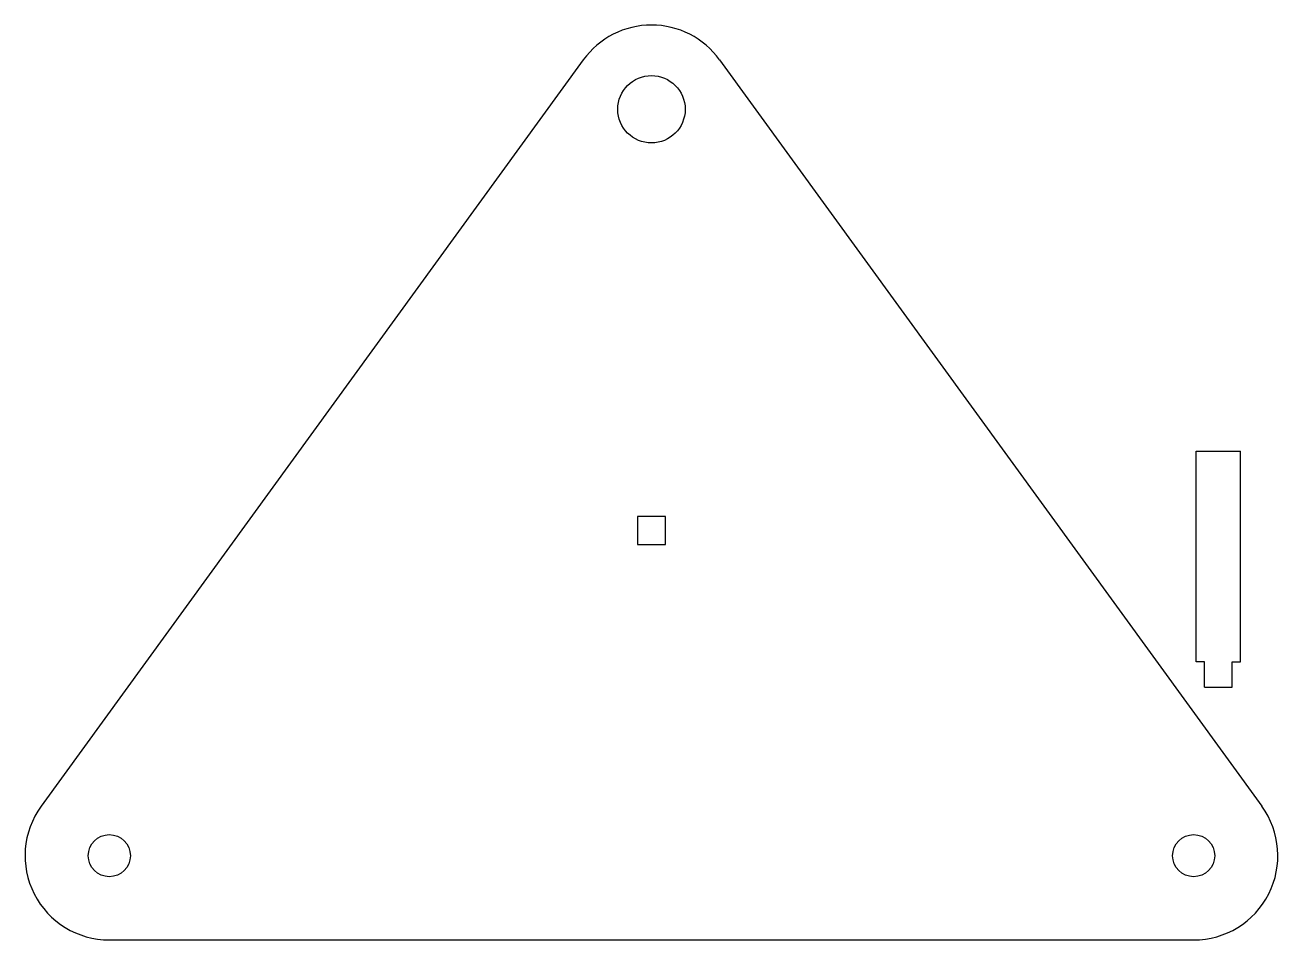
# Model space of a CAD drawing. Header units: millimetres. Extents: x 0 to 149, y 0 to 109.
import ezdxf

# ---------------------------------------------------------------- set-up
doc = ezdxf.new("R2010")
doc.units = ezdxf.units.MM
doc.layers.get('0').update_dxf_attribs({"linetype": 'CONTINUOUS', "lineweight": 25, "true_color": 0x000000})
doc.layers.add('Dimension', color=5, linetype='CONTINUOUS', lineweight=0, true_color=0x0000ff)

msp = doc.modelspace()

# ---------------------------------------------------------------- linework, layer by layer
for p, q in [((66.27, 104.47), (1.91, 15.88)), ((82.45, 104.47), (146.82, 15.88)), ((139, 58), (144.3, 58)), ((139, 33), (139, 58)), ((144.3, 33), (144.3, 58)), ((76.01, 50.25), (72.71, 50.25)), ((72.71, 50.25), (72.71, 46.95)), ((76.01, 46.95), (76.01, 50.25)), ((72.71, 46.95), (76.01, 46.95)), ((140, 33), (139, 33)), ((140, 30), (140, 33)), ((143.3, 30), (143.3, 33)), ((143.3, 33), (144.3, 33)), ((140, 30), (143.3, 30)), ((10, 0), (138.72, 0))]:
    msp.add_line(p, q)
for centre, radius in [((74.36, 98.59), 4), ((10, 10), 2.5), ((138.72, 10), 2.5)]:
    msp.add_circle(centre, radius)
for centre, start, end in [((74.36, 98.59), 36, 144), ((10, 10), 144, 270), ((138.72, 10), 270, 36)]:
    msp.add_arc(centre, 10, start, end)
at = {"layer": 'Dimension'}
msp.add_line((76.01, 46.95), (76.01, 50.25), dxfattribs=at)

doc.saveas('drawing.dxf')
